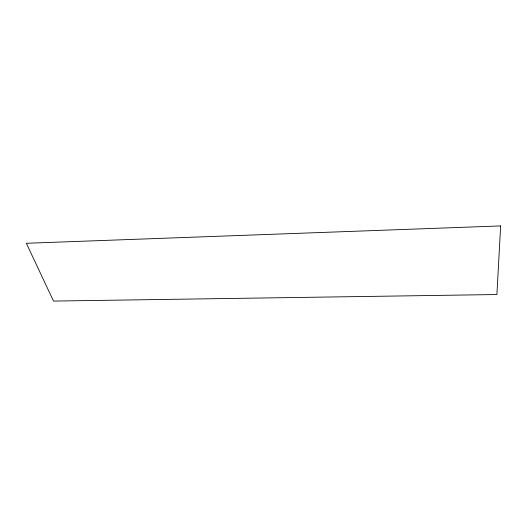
<?xml version="1.0" encoding="UTF-8"?>
<svg xmlns="http://www.w3.org/2000/svg" width="527" height="527" viewBox="0 0 527 527"><rect width="100%" height="100%" fill="white"/><g stroke="black" fill="none" stroke-linecap="round" stroke-linejoin="round"><path stroke-width="0.79" d="M500.65 225.918L496.902 294.534L53.51 301.082L26.35 243.283L500.65 225.918"/></g></svg>
